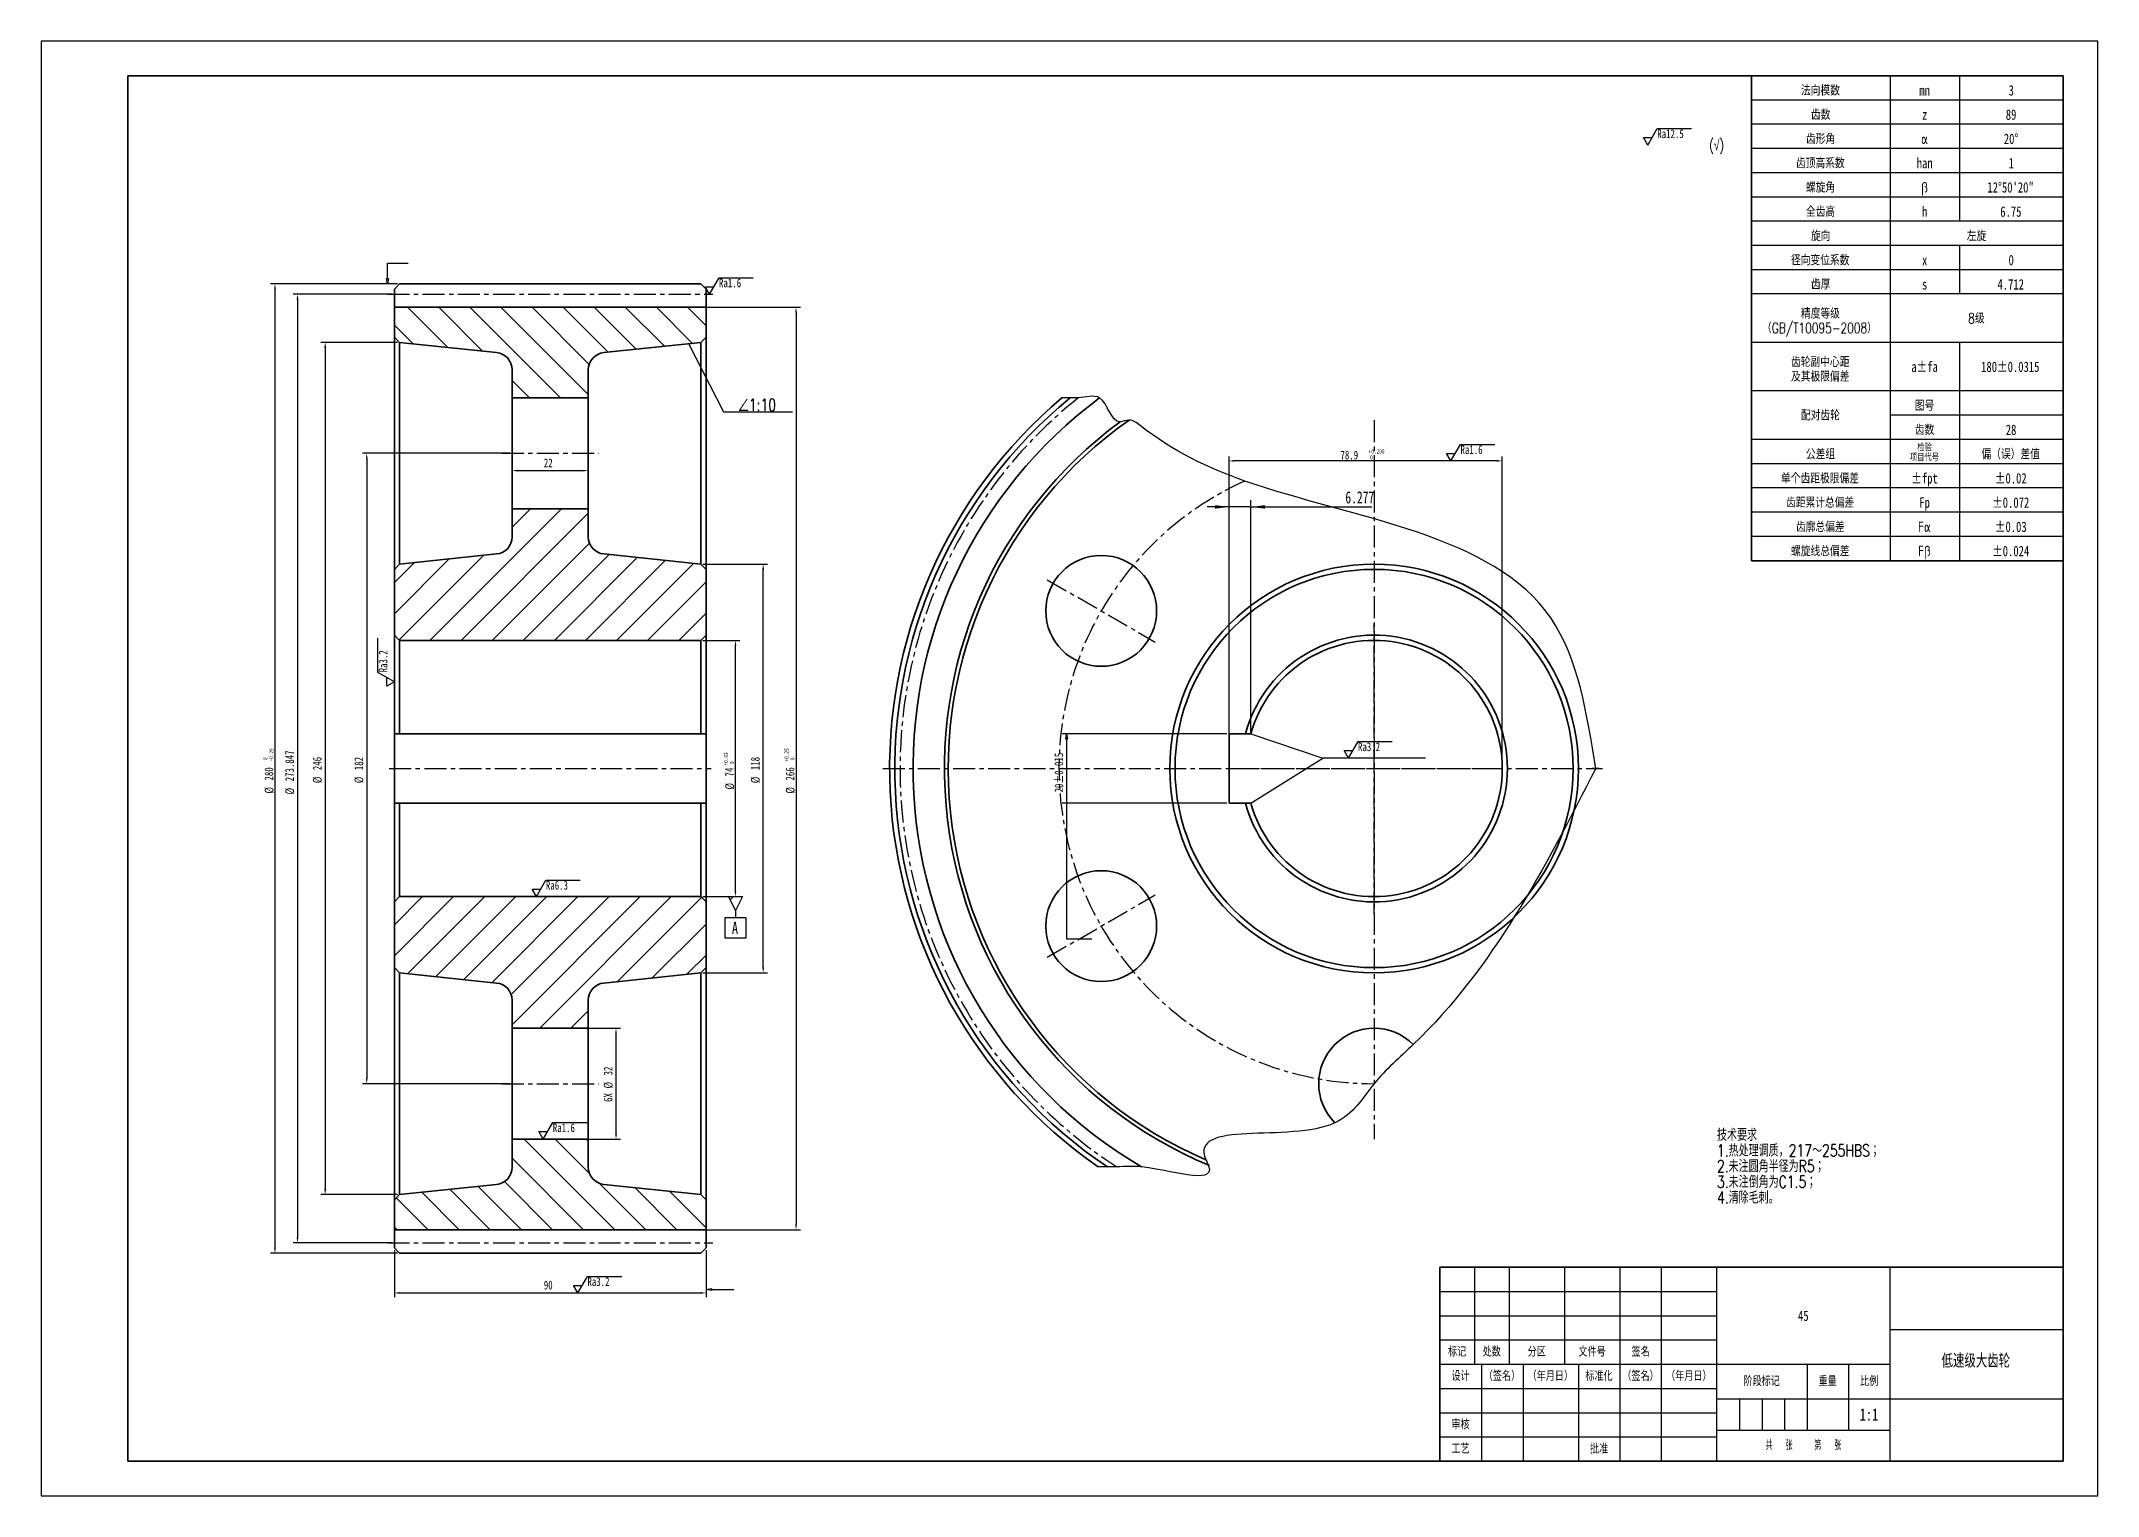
# Paper-space layout 'SW_Model_1' of a CAD drawing. Header units: millimetres. Extents: x 0 to 594, y 0 to 420.
import ezdxf

# ---------------------------------------------------------------- set-up
doc = ezdxf.new("R2010")
doc.units = ezdxf.units.MM
doc.linetypes.add('CENTER', pattern=[10.16, 6.35, -1.27, 1.27, -1.27])
for name, color, linetype in [('中心线', 1, 'CENTER'), ('剖面线', 5, 'Continuous'), ('尺寸', 179, 'Continuous'), ('文字', 179, 'Continuous'), ('标注', 179, 'Continuous'), ('细实线', 179, 'Continuous')]:
    doc.layers.add(name, color=color, linetype=linetype)
doc.layers.add('粗实线', color=179, linetype='Continuous', lineweight=35)
doc.styles.add('SLDTEXTSTYLE3', font='TXT', dxfattribs={"width": 0.7})
doc.styles.add('SLDTEXTSTYLE4', font='TXT', dxfattribs={"width": 0.75})
doc.styles.add('SLDTEXTSTYLE5', font='TXT', dxfattribs={"width": 0.75, "bigfont": 'bigfont'})
doc.styles.add('SLDTEXTSTYLE6', font='TXT', dxfattribs={"width": 0.566667, "bigfont": 'bigfont'})
doc.dimstyles.new('SLDDIMSTYLE0', dxfattribs={"dimtxt": 3.5, "dimasz": 4.08, "dimexe": 0, "dimexo": 0.0625, "dimgap": 0.875, "dimtad": 2, "dimdec": 0, "dimrnd": 1e-09, "dimzin": 12, "dimdsep": 46, "dimtxsty": 'SLDTEXTSTYLE3', "dimsah": 1, "dimcen": 0.09, "dimadec": 0, "dimazin": 3, "dimtfac": 1, "dimtdec": 3, "dimtmove": 0, "dimatfit": 0, "dimfxl": 0, "dimfrac": 2, "dimtolj": 1, "dimtzin": 12, "dimarcsym": 0})
doc.dimstyles.new('SLDDIMSTYLE1', dxfattribs={"dimtxt": 2.5, "dimasz": 4.08, "dimexe": 0, "dimexo": 0.0625, "dimtad": 2, "dimdec": 1, "dimrnd": 1e-09, "dimzin": 12, "dimdsep": 46, "dimtxsty": 'SLDTEXTSTYLE4', "dimblk1": 'NONE', "dimblk2": 'NONE', "dimsah": 1, "dimcen": 0.09, "dimadec": 0, "dimazin": 3, "dimtol": 1, "dimtp": 0.2, "dimtfac": 1, "dimtdec": 3, "dimtofl": 0, "dimtmove": 0, "dimatfit": 3, "dimldrblk": 'NONE', "dimfxl": 0, "dimfrac": 2, "dimtolj": 1, "dimtzin": 0, "dimarcsym": 0})
doc.dimstyles.new('SLDDIMSTYLE2', dxfattribs={"dimtxt": 2.5, "dimasz": 4.08, "dimexe": 0, "dimexo": 0.0625, "dimtad": 2, "dimdec": 0, "dimrnd": 1e-09, "dimzin": 12, "dimdsep": 46, "dimtxsty": 'SLDTEXTSTYLE4', "dimblk1": 'NONE', "dimblk2": 'NONE', "dimsah": 1, "dimcen": 0.09, "dimadec": 0, "dimazin": 3, "dimtfac": 1, "dimtdec": 3, "dimtofl": 0, "dimtmove": 0, "dimatfit": 3, "dimldrblk": 'NONE', "dimfxl": 0, "dimfrac": 2, "dimtolj": 1, "dimtzin": 12, "dimarcsym": 0})
doc.dimstyles.new('SLDDIMSTYLE3', dxfattribs={"dimtxt": 2.5, "dimasz": 4.08, "dimexe": 0, "dimexo": 0.0625, "dimtad": 2, "dimdec": 0, "dimrnd": 1e-09, "dimzin": 12, "dimdsep": 46, "dimtxsty": 'SLDTEXTSTYLE4', "dimblk1": 'NONE', "dimblk2": 'NONE', "dimsah": 1, "dimcen": 0.09, "dimadec": 0, "dimazin": 3, "dimtol": 1, "dimtp": 0.03, "dimtfac": 1, "dimtdec": 3, "dimtofl": 0, "dimtmove": 0, "dimatfit": 3, "dimldrblk": 'NONE', "dimfxl": 0, "dimfrac": 2, "dimtolj": 1, "dimtzin": 0, "dimarcsym": 0})
doc.dimstyles.new('SLDDIMSTYLE4', dxfattribs={"dimtxt": 2.5, "dimasz": 4.08, "dimexe": 0, "dimexo": 0.0625, "dimtad": 2, "dimdec": 0, "dimrnd": 1e-09, "dimzin": 12, "dimdsep": 46, "dimtxsty": 'SLDTEXTSTYLE4', "dimblk1": 'NONE', "dimblk2": 'NONE', "dimsah": 1, "dimcen": 0.09, "dimadec": 0, "dimazin": 3, "dimtol": 1, "dimtm": 0.25, "dimtfac": 1, "dimtdec": 3, "dimtofl": 0, "dimtmove": 0, "dimatfit": 3, "dimldrblk": 'NONE', "dimfxl": 0, "dimfrac": 2, "dimtolj": 1, "dimtzin": 0, "dimarcsym": 0})
doc.dimstyles.new('SLDDIMSTYLE5', dxfattribs={"dimtxt": 2.5, "dimasz": 4.08, "dimexe": 0, "dimexo": 0.0625, "dimtad": 2, "dimdec": 3, "dimrnd": 1e-09, "dimzin": 12, "dimdsep": 46, "dimtxsty": 'SLDTEXTSTYLE4', "dimblk1": 'NONE', "dimblk2": 'NONE', "dimsah": 1, "dimcen": 0.09, "dimadec": 0, "dimazin": 3, "dimtfac": 1, "dimtdec": 3, "dimtofl": 0, "dimtmove": 0, "dimatfit": 3, "dimldrblk": 'NONE', "dimfxl": 0, "dimfrac": 2, "dimtolj": 1, "dimtzin": 12, "dimarcsym": 0})
doc.dimstyles.new('SLDDIMSTYLE6', dxfattribs={"dimtxt": 2.5, "dimasz": 4.08, "dimexe": 0, "dimexo": 0.0625, "dimtad": 2, "dimdec": 0, "dimrnd": 1e-09, "dimzin": 12, "dimdsep": 46, "dimtxsty": 'SLDTEXTSTYLE4', "dimblk1": 'NONE', "dimblk2": 'NONE', "dimsah": 1, "dimcen": 0.09, "dimadec": 0, "dimazin": 3, "dimtol": 1, "dimtp": 0.25, "dimtfac": 1, "dimtdec": 3, "dimtofl": 0, "dimtmove": 0, "dimatfit": 3, "dimldrblk": 'NONE', "dimfxl": 0, "dimfrac": 2, "dimtolj": 1, "dimtzin": 0, "dimarcsym": 0})

# ---------------------------------------------------------------- blocks, each defined once
blk = doc.blocks.new('_D')
at = {"layer": '尺寸'}
for p, q in [((343.07, 285.52), (336.72, 285.52)), ((343.07, 220), (343.07, 287.52)), ((349.35, 285.52), (343.07, 285.52)), ((349.35, 220), (349.35, 287.52)), ((349.35, 285.52), (384.34, 285.52))]:
    blk.add_line(p, q, dxfattribs=at)
for points in [[(343.07, 285.52), (338.99, 286.03), (338.99, 285.02)], [(349.35, 285.52), (353.43, 285.02), (353.43, 286.03)]]:
    blk.add_solid(points, dxfattribs=at)
at = {"layer": '尺寸', "insert": (376.68, 290.04), "char_height": 3.5, "attachment_point": 1, "style": 'SLDTEXTSTYLE3'}
blk.add_mtext('6.277', dxfattribs=at)
blk = doc.blocks.new('_D_1')
at = {"layer": '尺寸'}
for p, q in [((343.07, 210.62), (343.07, 300.05)), ((420.41, 298.8), (344.64, 298.8)), ((421.97, 210.62), (421.97, 300.05))]:
    blk.add_line(p, q, dxfattribs=at)
for points in [[(344.64, 299.06), (344.64, 298.54), (343.07, 298.8)], [(420.41, 299.06), (420.41, 298.54), (421.97, 298.8)]]:
    blk.add_solid(points, dxfattribs=at)
at = {"layer": '尺寸', "attachment_point": 1, "style": 'SLDTEXTSTYLE4'}
for s, insert, char_height in [('78.9', (375.26, 301.75), 2.5), ('+0.200', (383.39, 302.18), 1.25), ('0', (383.82, 300.48), 1.25)]:
    blk.add_mtext(s, dxfattribs=dict(at, insert=insert, char_height=char_height))
blk = doc.blocks.new('_None')
blk = doc.blocks.new('_D_2')
at = {"layer": '尺寸'}
for p, q in [((342.45, 220), (294.92, 220)), ((296.17, 218.44), (296.17, 201.56)), ((342.45, 200), (294.92, 200))]:
    blk.add_line(p, q, dxfattribs=at)
for points in [[(295.91, 218.44), (296.43, 218.44), (296.17, 220)], [(295.91, 201.56), (296.43, 201.56), (296.17, 200)]]:
    blk.add_solid(points, dxfattribs=at)
at = {"layer": '尺寸', "insert": (292.67, 203.08), "char_height": 2.5, "attachment_point": 1, "rotation": 90, "style": 'SLDTEXTSTYLE4'}
blk.add_mtext('20±0.015', dxfattribs=at)
blk = doc.blocks.new('_D_3')
at = {"layer": '尺寸'}
for p, q in [((191.15, 247), (201.78, 247)), ((200.53, 174.56), (200.53, 245.44)), ((191.15, 173), (201.78, 173))]:
    blk.add_line(p, q, dxfattribs=at)
for points in [[(200.27, 245.44), (200.79, 245.44), (200.53, 247)], [(200.27, 174.56), (200.79, 174.56), (200.53, 173)]]:
    blk.add_solid(points, dxfattribs=at)
at = {"layer": '尺寸', "attachment_point": 1, "rotation": 90, "style": 'SLDTEXTSTYLE4'}
for s, insert, char_height in [('+0.03', (197.14, 210.84), 1.25), ('74', (197.54, 207.69), 2.5), ('0', (198.84, 211.28), 1.25), ('%%c', (197.58, 203.92), 2.5)]:
    blk.add_mtext(s, dxfattribs=dict(at, insert=insert, char_height=char_height))
blk = doc.blocks.new('_D_4')
at = {"layer": '尺寸'}
for p, q in [((191.15, 269), (209.78, 269)), ((208.53, 152.56), (208.53, 267.44)), ((191.15, 151), (209.78, 151))]:
    blk.add_line(p, q, dxfattribs=at)
for points in [[(208.27, 267.44), (208.79, 267.44), (208.53, 269)], [(208.27, 152.56), (208.79, 152.56), (208.53, 151)]]:
    blk.add_solid(points, dxfattribs=at)
at = {"layer": '尺寸', "char_height": 2.5, "attachment_point": 1, "rotation": 90, "style": 'SLDTEXTSTYLE4'}
for s, insert in [('118', (204.99, 209.52)), ('%%c', (205.02, 205.75))]:
    blk.add_mtext(s, dxfattribs=dict(at, insert=insert))
blk = doc.blocks.new('_D_5')
at = {"layer": '尺寸'}
for p, q in [((135.4, 301), (92.78, 301)), ((94.03, 299.44), (94.03, 120.56)), ((135.4, 119), (92.78, 119))]:
    blk.add_line(p, q, dxfattribs=at)
for points in [[(93.77, 299.44), (94.29, 299.44), (94.03, 301)], [(93.77, 120.56), (94.29, 120.56), (94.03, 119)]]:
    blk.add_solid(points, dxfattribs=at)
at = {"layer": '尺寸', "char_height": 2.5, "attachment_point": 1, "rotation": 90, "style": 'SLDTEXTSTYLE4'}
for s, insert in [('182', (90.49, 209.52)), ('%%c', (90.52, 205.75))]:
    blk.add_mtext(s, dxfattribs=dict(at, insert=insert))
blk = doc.blocks.new('_D_6')
at = {"layer": '尺寸'}
for p, q in [((102.9, 333), (80.78, 333)), ((82.03, 331.44), (82.03, 88.56)), ((102.9, 87), (80.78, 87))]:
    blk.add_line(p, q, dxfattribs=at)
for points in [[(81.77, 331.44), (82.29, 331.44), (82.03, 333)], [(81.77, 88.56), (82.29, 88.56), (82.03, 87)]]:
    blk.add_solid(points, dxfattribs=at)
at = {"layer": '尺寸', "char_height": 2.5, "attachment_point": 1, "rotation": 90, "style": 'SLDTEXTSTYLE4'}
for s, insert in [('246', (78.49, 209.52)), ('%%c', (78.52, 205.75))]:
    blk.add_mtext(s, dxfattribs=dict(at, insert=insert))
blk = doc.blocks.new('_D_7')
at = {"layer": '尺寸'}
for p, q in [((102.9, 349.92), (66.28, 349.92)), ((67.53, 348.36), (67.53, 71.64)), ((102.9, 70.08), (66.28, 70.08))]:
    blk.add_line(p, q, dxfattribs=at)
for points in [[(67.27, 348.36), (67.79, 348.36), (67.53, 349.92)], [(67.27, 71.64), (67.79, 71.64), (67.53, 70.08)]]:
    blk.add_solid(points, dxfattribs=at)
at = {"layer": '尺寸', "attachment_point": 1, "rotation": 90, "style": 'SLDTEXTSTYLE4'}
for s, insert, char_height in [('-0.25', (65.84, 212), 1.25), ('0', (64.14, 212.43), 1.25), ('280', (64.54, 206.53), 2.5), ('%%c', (64.58, 202.76), 2.5)]:
    blk.add_mtext(s, dxfattribs=dict(at, insert=insert, char_height=char_height))
blk = doc.blocks.new('_D_8')
at = {"layer": '尺寸'}
for p, q in [((101.4, 346.92), (72.78, 346.92)), ((74.03, 345.36), (74.03, 74.64)), ((101.4, 73.08), (72.78, 73.08))]:
    blk.add_line(p, q, dxfattribs=at)
for points in [[(73.77, 345.36), (74.29, 345.36), (74.03, 346.92)], [(73.77, 74.64), (74.29, 74.64), (74.03, 73.08)]]:
    blk.add_solid(points, dxfattribs=at)
at = {"layer": '尺寸', "char_height": 2.5, "attachment_point": 1, "rotation": 90, "style": 'SLDTEXTSTYLE4'}
for s, insert in [('273.847', (70.49, 206.29)), ('%%c', (70.52, 202.52))]:
    blk.add_mtext(s, dxfattribs=dict(at, insert=insert))
blk = doc.blocks.new('_D_9')
at = {"layer": '尺寸'}
for p, q in [((102.65, 343.17), (219.28, 343.17)), ((218.03, 341.61), (218.03, 78.39)), ((102.65, 76.83), (219.28, 76.83))]:
    blk.add_line(p, q, dxfattribs=at)
for points in [[(217.77, 341.61), (218.29, 341.61), (218.03, 343.17)], [(217.77, 78.39), (218.29, 78.39), (218.03, 76.83)]]:
    blk.add_solid(points, dxfattribs=at)
at = {"layer": '尺寸', "attachment_point": 1, "rotation": 90, "style": 'SLDTEXTSTYLE4'}
for s, insert, char_height in [('+0.25', (214.64, 212), 1.25), ('266', (215.04, 206.53), 2.5), ('0', (216.34, 212.43), 1.25), ('%%c', (215.08, 202.76), 2.5)]:
    blk.add_mtext(s, dxfattribs=dict(at, insert=insert, char_height=char_height))
blk = doc.blocks.new('_D_10')
at = {"layer": '尺寸'}
for p, q in [((102.03, 70.95), (102.03, 57.33)), ((192.03, 70.95), (192.03, 57.33)), ((103.59, 58.58), (190.46, 58.58))]:
    blk.add_line(p, q, dxfattribs=at)
for points in [[(103.59, 58.84), (103.59, 58.32), (102.03, 58.58)], [(190.46, 58.84), (190.46, 58.32), (192.03, 58.58)]]:
    blk.add_solid(points, dxfattribs=at)
at = {"layer": '尺寸', "insert": (145.18, 62.08), "char_height": 2.5, "attachment_point": 1, "style": 'SLDTEXTSTYLE4'}
blk.add_mtext('90', dxfattribs=at)
blk = doc.blocks.new('_D_11')
at = {"layer": '尺寸'}
for p, q in [((136.03, 296.62), (136.03, 297.25)), ((158.03, 296.62), (158.03, 297.25)), ((137.59, 296), (156.46, 296))]:
    blk.add_line(p, q, dxfattribs=at)
for points in [[(137.59, 296.26), (137.59, 295.74), (136.03, 296)], [(156.46, 296.26), (156.46, 295.74), (158.03, 296)]]:
    blk.add_solid(points, dxfattribs=at)
at = {"layer": '尺寸', "insert": (145.18, 299.5), "char_height": 2.5, "attachment_point": 1, "style": 'SLDTEXTSTYLE4'}
blk.add_mtext('22', dxfattribs=at)
blk = doc.blocks.new('_D_12')
at = {"layer": '尺寸'}
for p, q in [((147.65, 135), (167.28, 135)), ((166.03, 104.56), (166.03, 133.44)), ((147.65, 103), (167.28, 103))]:
    blk.add_line(p, q, dxfattribs=at)
for points in [[(165.77, 133.44), (166.29, 133.44), (166.03, 135)], [(165.77, 104.56), (166.29, 104.56), (166.03, 103)]]:
    blk.add_solid(points, dxfattribs=at)
at = {"layer": '尺寸', "char_height": 2.5, "attachment_point": 1, "rotation": 90, "style": 'SLDTEXTSTYLE4'}
for s, insert in [('%%c', (162.52, 117.62)), ('32', (162.49, 121.39)), ('6X', (162.49, 113.74))]:
    blk.add_mtext(s, dxfattribs=dict(at, insert=insert))

psp = doc.layouts.new('SW_Model_1')

# ---------------------------------------------------------------- hatches: boundary and pattern name
at = {"layer": '剖面线'}
h = psp.add_hatch(dxfattribs=at)
h.set_pattern_fill('ANSI31', color=256, scale=2, angle=90, style=0)
edge = h.paths.add_edge_path(flags=0)
edge.add_line((102.0255, 343.1735), (102.0255, 334.5))
edge.add_line((102.0255, 334.5), (103.5255, 333))
edge.add_line((103.5255, 333), (131.5457, 330.0687))
edge.add_arc((131.0255, 325.0958), 5, 0, 84.0277045, ccw=False)
edge.add_line((136.0255, 325.0958), (136.0255, 317))
edge.add_line((136.0255, 317), (158.0255, 317))
edge.add_line((158.0255, 317), (158.0255, 325.0958))
edge.add_arc((163.0255, 325.0958), 5, 95.9722955, 180, ccw=False)
edge.add_line((162.5053, 330.0687), (190.5255, 333))
edge.add_line((190.5255, 333), (192.0255, 334.5))
edge.add_line((192.0255, 334.5), (192.0255, 343.1735))
edge.add_line((192.0255, 343.1735), (102.0255, 343.1735))
h = psp.add_hatch(dxfattribs=at)
h.set_pattern_fill('ANSI31', color=256, scale=2, angle=180, style=0)
edge = h.paths.add_edge_path(flags=0)
edge.add_line((190.5255, 247), (103.5255, 247))
edge.add_line((103.5255, 247), (102.0255, 248.5))
edge.add_line((102.0255, 248.5), (102.0255, 267.5))
edge.add_line((102.0255, 267.5), (103.5255, 269))
edge.add_line((103.5255, 269), (131.5457, 271.9313))
edge.add_arc((131.0255, 276.9042), 5, 275.9722955, 360)
edge.add_line((136.0255, 276.9042), (136.0255, 285))
edge.add_line((136.0255, 285), (158.0255, 285))
edge.add_line((158.0255, 285), (158.0255, 276.9042))
edge.add_arc((163.0255, 276.9042), 5, 180, 264.0277045)
edge.add_line((162.5053, 271.9313), (190.5255, 269))
edge.add_line((190.5255, 269), (192.0255, 267.5))
edge.add_line((192.0255, 267.5), (192.0255, 248.5))
edge.add_line((192.0255, 248.5), (190.5255, 247))
h = psp.add_hatch(dxfattribs=at)
h.set_pattern_fill('ANSI31', color=256, scale=2, angle=180, style=0)
edge = h.paths.add_edge_path(flags=0)
edge.add_line((190.5255, 173), (103.5255, 173))
edge.add_line((103.5255, 173), (102.0255, 171.5))
edge.add_line((102.0255, 171.5), (102.0255, 152.5))
edge.add_line((102.0255, 152.5), (103.5255, 151))
edge.add_line((103.5255, 151), (131.5457, 148.0687))
edge.add_arc((131.0255, 143.0958), 5, 0, 84.0277045, ccw=False)
edge.add_line((136.0255, 143.0958), (136.0255, 135))
edge.add_line((136.0255, 135), (158.0255, 135))
edge.add_line((158.0255, 135), (158.0255, 143.0958))
edge.add_arc((163.0255, 143.0958), 5, 95.9722955, 180, ccw=False)
edge.add_line((162.5053, 148.0687), (190.5255, 151))
edge.add_line((190.5255, 151), (192.0255, 152.5))
edge.add_line((192.0255, 152.5), (192.0255, 171.5))
edge.add_line((192.0255, 171.5), (190.5255, 173))
h = psp.add_hatch(dxfattribs=at)
h.set_pattern_fill('ANSI31', color=256, scale=2, angle=90, style=0)
edge = h.paths.add_edge_path(flags=0)
edge.add_line((102.0255, 76.8265), (102.0255, 85.5))
edge.add_line((102.0255, 85.5), (103.5255, 87))
edge.add_line((103.5255, 87), (131.5457, 89.9313))
edge.add_arc((131.0255, 94.9042), 5, 275.9722955, 360)
edge.add_line((136.0255, 94.9042), (136.0255, 103))
edge.add_line((136.0255, 103), (158.0255, 103))
edge.add_line((158.0255, 103), (158.0255, 94.9042))
edge.add_arc((163.0255, 94.9042), 5, 180, 264.0277045)
edge.add_line((162.5053, 89.9313), (190.5255, 87))
edge.add_line((190.5255, 87), (192.0255, 85.5))
edge.add_line((192.0255, 85.5), (192.0255, 76.8265))
edge.add_line((192.0255, 76.8265), (102.0255, 76.8265))
at = {"layer": '尺寸'}
h = psp.add_hatch(dxfattribs=at)
h.set_pattern_fill('ANSI31', color=256, style=0)
h.paths.add_polyline_path([(99.7651, 351.486), (100.2859, 351.486), (100.0255, 349.9235)], flags=0)
h = psp.add_hatch(dxfattribs=at)
h.set_pattern_fill('ANSI31', color=256, style=0)
h.paths.add_polyline_path([(296.4349, 218.4375), (295.9141, 218.4375), (296.1745, 220)], flags=0)
h = psp.add_hatch(dxfattribs=at)
h.set_pattern_fill('ANSI31', color=256, style=0)
h.paths.add_polyline_path([(193.588, 59.8369), (193.588, 59.3161), (192.0255, 59.5765)], flags=0)
at = {"layer": '标注'}
h = psp.add_hatch(dxfattribs=at)
h.set_pattern_fill('ANSI31', color=256, style=0)
h.paths.add_polyline_path([(200.5255, 169), (198.5255, 173), (202.5255, 173)], flags=0)

# ---------------------------------------------------------------- linework, layer by layer
at = {"layer": '中心线'}
for p, q in [((100.0255, 346.9235), (194.0255, 346.9235)), ((384.9745, 310.6), (384.9745, 103)), ((133.0255, 301), (161.0255, 301)), ((290.5777, 264.5), (321.7546, 246.5)), ((384.9745, 168), (384.9745, 252)), ((100.5255, 210), (193.5255, 210)), ((243.051, 210), (450.9745, 210)), ((342.9745, 210), (421.9745, 210)), ((290.5777, 155.5), (321.7546, 173.5)), ((133.0255, 119), (161.0255, 119)), ((100.0255, 73.0765), (194.0255, 73.0765))]:
    psp.add_line(p, q, dxfattribs=at)
for radius, start, end in [(136.9235, 128.6057131, 237.1279827), (91, 114.2045008, 270)]:
    psp.add_arc((384.9745, 210), radius, start, end, dxfattribs=at)
at = {"layer": '剖面线'}
for p, q in [((192.0255, 343.1735), (102.0255, 343.1735)), ((102.0255, 343.1735), (102.0255, 334.5)), ((192.0255, 334.5), (192.0255, 343.1735)), ((102.0255, 334.5), (103.5255, 333)), ((103.5255, 333), (131.5457, 330.0687)), ((162.5053, 330.0687), (190.5255, 333)), ((190.5255, 333), (192.0255, 334.5)), ((136.0255, 325.0958), (136.0255, 317)), ((158.0255, 317), (158.0255, 325.0958)), ((136.0255, 317), (158.0255, 317)), ((136.0255, 276.9042), (136.0255, 285)), ((136.0255, 285), (158.0255, 285)), ((158.0255, 285), (158.0255, 276.9042)), ((102.0255, 267.5), (103.5255, 269)), ((102.0255, 248.5), (102.0255, 267.5)), ((103.5255, 269), (131.5457, 271.9313)), ((162.5053, 271.9313), (190.5255, 269)), ((190.5255, 269), (192.0255, 267.5)), ((192.0255, 267.5), (192.0255, 248.5)), ((103.5255, 247), (102.0255, 248.5)), ((190.5255, 247), (103.5255, 247)), ((192.0255, 248.5), (190.5255, 247)), ((103.5255, 173), (102.0255, 171.5)), ((190.5255, 173), (103.5255, 173)), ((192.0255, 171.5), (190.5255, 173)), ((102.0255, 171.5), (102.0255, 152.5)), ((192.0255, 152.5), (192.0255, 171.5)), ((102.0255, 152.5), (103.5255, 151)), ((103.5255, 151), (131.5457, 148.0687)), ((162.5053, 148.0687), (190.5255, 151)), ((190.5255, 151), (192.0255, 152.5)), ((136.0255, 143.0958), (136.0255, 135)), ((158.0255, 135), (158.0255, 143.0958)), ((136.0255, 135), (158.0255, 135)), ((136.0255, 94.9042), (136.0255, 103)), ((136.0255, 103), (158.0255, 103)), ((158.0255, 103), (158.0255, 94.9042)), ((103.5255, 87), (131.5457, 89.9313)), ((162.5053, 89.9313), (190.5255, 87)), ((102.0255, 85.5), (103.5255, 87)), ((102.0255, 76.8265), (102.0255, 85.5)), ((190.5255, 87), (192.0255, 85.5)), ((192.0255, 85.5), (192.0255, 76.8265)), ((192.0255, 76.8265), (102.0255, 76.8265))]:
    psp.add_line(p, q, dxfattribs=at)
for centre, start, end in [((131.0255, 325.0958), 0, 84.0277045), ((163.0255, 325.0958), 95.9722955, 180), ((131.0255, 276.9042), 275.9722955, 0), ((163.0255, 276.9042), 180, 264.0277045), ((131.0255, 143.0958), 0, 84.0277045), ((163.0255, 143.0958), 95.9722955, 180), ((131.0255, 94.9042), 275.9722955, 0), ((163.0255, 94.9042), 180, 264.0277045)]:
    psp.add_arc(centre, 5, start, end, dxfattribs=at)
at = {"layer": '尺寸'}
for p, q in [((100.0255, 349.9235), (99.7651, 351.486)), ((99.7651, 351.486), (100.2859, 351.486)), ((100.0255, 351.486), (100.0255, 355.9235)), ((100.0255, 355.9235), (106.0255, 355.9235)), ((100.2859, 351.486), (100.0255, 349.9235)), ((187.0255, 332.5), (197.0255, 313)), ((197.0255, 313), (217.0255, 313)), ((295.9141, 218.4375), (296.1745, 220)), ((296.1745, 220), (296.4349, 218.4375)), ((296.4349, 218.4375), (295.9141, 218.4375)), ((296.1745, 218.4375), (296.1745, 160.8)), ((296.1745, 160.8), (303.4387, 160.8)), ((192.0255, 59.5765), (193.588, 59.8369)), ((193.588, 59.3161), (192.0255, 59.5765)), ((193.588, 59.8369), (193.588, 59.3161)), ((193.588, 59.5765), (196.0255, 59.5765)), ((196.0255, 59.5765), (200.0255, 59.5765))]:
    psp.add_line(p, q, dxfattribs=at)
at = {"layer": '文字'}
for p, q in [((594, 420), (0, 420)), ((0, 420), (0, 0)), ((594, 0), (594, 420)), ((464, 390), (462.75, 392.1651)), ((462.75, 392.1651), (465.25, 392.1651)), ((464, 390), (466.75, 394.7631)), ((466.75, 394.7631), (476.65, 394.7631)), ((0, 0), (594, 0))]:
    psp.add_line(p, q, dxfattribs=at)
at = {"layer": '标注'}
for p, q in [((193.0255, 346.9235), (195.7755, 351.6866)), ((195.7755, 351.6866), (205.6755, 351.6866)), ((193.0255, 346.9235), (191.7755, 349.0886)), ((191.7755, 349.0886), (194.2755, 349.0886)), ((407.1745, 298.8), (409.9245, 303.5631)), ((409.9245, 303.5631), (419.8245, 303.5631)), ((407.1745, 298.8), (405.9245, 300.9651)), ((405.9245, 300.9651), (408.4245, 300.9651)), ((97.2624, 237.75), (97.2624, 247.65)), ((102.0255, 235), (97.2624, 237.75)), ((99.8604, 233.75), (99.8604, 236.25)), ((102.0255, 235), (99.8604, 233.75)), ((349.3515, 220), (370.1745, 213)), ((377.5745, 213), (376.3245, 215.1651)), ((376.3245, 215.1651), (378.8245, 215.1651)), ((377.5745, 213), (380.3245, 217.7631)), ((380.3245, 217.7631), (390.2245, 217.7631)), ((349.3515, 200), (370.1745, 213)), ((399.7745, 213), (370.1745, 213)), ((143.0255, 173), (141.7755, 175.1651)), ((141.7755, 175.1651), (144.2755, 175.1651)), ((143.0255, 173), (145.7755, 177.7631)), ((145.7755, 177.7631), (155.6755, 177.7631)), ((198.5255, 173), (202.5255, 173)), ((200.5255, 169), (198.5255, 173)), ((198.5255, 173), (202.5255, 173)), ((198.5255, 173), (200.5255, 169)), ((202.5255, 173), (200.5255, 169)), ((202.5255, 173), (200.5255, 169)), ((197.5255, 167), (203.5255, 167)), ((197.5255, 161), (197.5255, 167)), ((200.5255, 169), (200.5255, 167)), ((203.5255, 167), (203.5255, 161)), ((203.5255, 161), (197.5255, 161)), ((145.0255, 103), (147.7755, 107.7631)), ((147.7755, 107.7631), (157.6755, 107.7631)), ((145.0255, 103), (143.7755, 105.1651)), ((143.7755, 105.1651), (146.2755, 105.1651)), ((155.0255, 58.5765), (153.7755, 60.7416)), ((153.7755, 60.7416), (156.2755, 60.7416)), ((155.0255, 58.5765), (157.7755, 63.3396)), ((157.7755, 63.3396), (167.6755, 63.3396))]:
    psp.add_line(p, q, dxfattribs=at)
at = {"layer": '粗实线'}
for p, q in [((584, 410), (25, 410)), ((25, 410), (25, 10)), ((584, 410), (494, 410)), ((494, 410), (494, 270)), ((584, 10), (584, 410)), ((584, 410), (584, 270)), ((102.0255, 348.4235), (103.5255, 349.9235)), ((102.0255, 343.1735), (102.0255, 348.4235)), ((103.5255, 349.9235), (190.5255, 349.9235)), ((190.5255, 349.9235), (192.0255, 348.4235)), ((192.0255, 348.4235), (192.0255, 343.1735)), ((192.0255, 343.1735), (102.0255, 343.1735)), ((102.0255, 343.1735), (102.0255, 334.5)), ((192.0255, 334.5), (192.0255, 343.1735)), ((102.0255, 334.5), (103.5255, 333)), ((102.0255, 334.5), (102.0255, 267.5)), ((131.5457, 330.0687), (103.5255, 333)), ((103.5255, 333), (103.5255, 269)), ((162.5053, 330.0687), (190.5255, 333)), ((190.5255, 333), (192.0255, 334.5)), ((190.5255, 333), (190.5255, 269)), ((192.0255, 334.5), (192.0255, 267.5)), ((136.0255, 325.0958), (136.0255, 317)), ((158.0255, 325.0958), (158.0255, 317)), ((136.0255, 317), (158.0255, 317)), ((136.0255, 285), (136.0255, 317)), ((158.0255, 285), (158.0255, 317)), ((136.0255, 276.9042), (136.0255, 285)), ((136.0255, 285), (158.0255, 285)), ((158.0255, 276.9042), (158.0255, 285)), ((102.0255, 267.5), (103.5255, 269)), ((102.0255, 248.5), (102.0255, 267.5)), ((131.5457, 271.9313), (103.5255, 269)), ((162.5053, 271.9313), (190.5255, 269)), ((190.5255, 269), (192.0255, 267.5)), ((192.0255, 267.5), (192.0255, 248.5)), ((584, 270), (494, 270)), ((103.5255, 247), (102.0255, 248.5)), ((102.0255, 248.5), (102.0255, 171.5)), ((190.5255, 247), (103.5255, 247)), ((103.5255, 247), (103.5255, 220)), ((192.0255, 248.5), (190.5255, 247)), ((190.5255, 247), (190.5255, 220)), ((192.0255, 248.5), (192.0255, 171.5)), ((102.0255, 220), (192.0255, 220)), ((349.3515, 220), (343.0745, 220)), ((343.0745, 220), (343.0745, 200)), ((102.0255, 200), (192.0255, 200)), ((103.5255, 173), (103.5255, 200)), ((190.5255, 173), (190.5255, 200)), ((349.3515, 200), (343.0745, 200)), ((103.5255, 173), (102.0255, 171.5)), ((190.5255, 173), (103.5255, 173)), ((192.0255, 171.5), (190.5255, 173)), ((102.0255, 171.5), (102.0255, 152.5)), ((192.0255, 152.5), (192.0255, 171.5)), ((102.0255, 152.5), (103.5255, 151)), ((102.0255, 85.5), (102.0255, 152.5)), ((131.5457, 148.0687), (103.5255, 151)), ((103.5255, 87), (103.5255, 151)), ((162.5053, 148.0687), (190.5255, 151)), ((190.5255, 151), (192.0255, 152.5)), ((190.5255, 87), (190.5255, 151)), ((192.0255, 85.5), (192.0255, 152.5)), ((136.0255, 143.0958), (136.0255, 135)), ((158.0255, 143.0958), (158.0255, 135)), ((136.0255, 135), (158.0255, 135)), ((136.0255, 135), (136.0255, 103)), ((158.0255, 135), (158.0255, 103)), ((136.0255, 94.9042), (136.0255, 103)), ((136.0255, 103), (158.0255, 103)), ((158.0255, 94.9042), (158.0255, 103)), ((131.5457, 89.9313), (103.5255, 87)), ((162.5053, 89.9313), (190.5255, 87)), ((102.0255, 85.5), (103.5255, 87)), ((102.0255, 76.8265), (102.0255, 85.5)), ((190.5255, 87), (192.0255, 85.5)), ((192.0255, 85.5), (192.0255, 76.8265)), ((192.0255, 76.8265), (102.0255, 76.8265)), ((102.0255, 76.8265), (102.0255, 71.5765)), ((102.0255, 71.5765), (103.5255, 70.0765)), ((190.5255, 70.0765), (192.0255, 71.5765)), ((192.0255, 71.5765), (192.0255, 76.8265)), ((103.5255, 70.0765), (190.5255, 70.0765)), ((404, 66), (584, 66)), ((404, 10), (404, 66)), ((584, 66), (584, 10)), ((25, 10), (584, 10)), ((584, 10), (404, 10)), ((584, 10), (582, 10))]:
    psp.add_line(p, q, dxfattribs=at)
for centre, radius in [((306.1662, 255.5), 16), ((384.9745, 210), 59), ((384.9745, 210), 57.5), ((306.1662, 164.5), 16)]:
    psp.add_circle(centre, radius, dxfattribs=at)
for centre, radius, start, end in [((131.0255, 325.0958), 5, 0, 84.0277045), ((163.0255, 325.0958), 5, 95.9722955, 180), ((384.9745, 210), 139.9235, 130.1193725, 235.2731997), ((384.9745, 210), 138.4235, 129.376835, 236.1793366), ((384.9745, 210), 133.1735, 126.5379067, 239.7158586), ((384.9745, 210), 124.0963, 126.2318957, 247.4723546), ((384.9745, 210), 123, 125.1262515, 246.7366468), ((131.0255, 276.9042), 5, 275.9722955, 0), ((163.0255, 276.9042), 5, 180, 264.0277045), ((384.9745, 210), 38.5, 195.0546506, 164.9453494), ((384.9745, 210), 37, 195.6803501, 164.3196499), ((131.0255, 143.0958), 5, 0, 84.0277045), ((163.0255, 143.0958), 5, 95.9722955, 180), ((384.9745, 119), 16, 45, 225), ((131.0255, 94.9042), 5, 275.9722955, 0), ((163.0255, 94.9042), 5, 180, 264.0277045)]:
    psp.add_arc(centre, radius, start, end, dxfattribs=at)
at = {"layer": '细实线'}
for p, q in [((534, 410), (534, 270)), ((554, 410), (554, 368)), ((584, 403), (494, 403)), ((584, 396), (494, 396)), ((584, 389), (494, 389)), ((584, 382), (494, 382)), ((584, 375), (494, 375)), ((584, 368), (494, 368)), ((584, 361), (494, 361)), ((554, 361), (554, 347)), ((584, 354), (494, 354)), ((584, 347), (494, 347)), ((584, 333), (494, 333)), ((554, 333), (554, 270)), ((584, 319), (494, 319)), ((584, 312), (534, 312)), ((584, 305), (494, 305)), ((584, 298), (494, 298)), ((584, 291), (494, 291)), ((584, 284), (494, 284)), ((584, 277), (494, 277)), ((584, 270), (494, 270)), ((447.9745, 210), (449.9745, 210)), ((449.9745, 210), (447.9745, 210)), ((414, 66), (414, 38)), ((424, 66), (424, 38)), ((440, 66), (440, 38)), ((456, 10), (456, 66)), ((468, 10), (468, 66)), ((484, 10), (484, 66)), ((484, 10), (484, 66)), ((534, 10), (534, 66)), ((404, 59), (484, 59)), ((404, 52), (484, 52)), ((534, 48), (584, 48)), ((404, 45), (484, 45)), ((404, 38), (534, 38)), ((416, 38), (416, 10)), ((428, 38), (428, 10)), ((444, 38), (444, 10)), ((510, 38), (510, 19)), ((522, 38), (522, 19)), ((404, 31), (484, 31)), ((404, 24), (484, 24)), ((484, 28), (584, 28)), ((490.5, 28), (490.5, 19)), ((497, 28), (497, 19)), ((503.5, 28), (503.5, 19)), ((484, 19), (534, 19)), ((404, 17), (484, 17))]:
    psp.add_line(p, q, dxfattribs=at)
for points, knots in [([(448.9745, 210), (446.4525, 225.8747), (438.5007, 275.9285), (364.0796, 283.6467), (326.1647, 301.9571), (314.6377, 311.228), (309.1521, 308.4828), (307.5849, 319.2297), (300.7255, 316.8298), (297.1791, 317.0252), (295.5956, 317.0083), (294.8103, 317)], [0, 0, 0, 0, 45.07105501, 142.11104057, 176.30377352, 179.92086703, 182.54493114, 191.64802771, 197.79703473, 200.18095273, 202.52680307, 202.52680307, 202.52680307, 202.52680307]), ([(448.9745, 210), (434.1752, 181.1866), (416.8972, 147.5473), (384.2224, 119.6085), (372.7438, 98.722), (329.6824, 109.2609), (340.5865, 89.1136), (320.485, 95.929), (312.2074, 94.9525), (307.9397, 95.0069), (306.1494, 95.0023), (305.2651, 95)], [0, 0, 0, 0, 95.52879338, 111.52879338, 127.52879338, 166.29683083, 168.48197177, 187.94027297, 195.09958189, 197.82825631, 200.49177478, 200.49177478, 200.49177478, 200.49177478])]:
    psp.add_open_spline(points, degree=3, knots=knots, dxfattribs=at)
for points in [[(448.9745, 210), (448.4745, 210), (447.9745, 210)], [(447.9745, 210), (448.4745, 210), (448.9745, 210)]]:
    psp.add_open_spline(points, degree=2, dxfattribs=at)

# ---------------------------------------------------------------- texts
at = {"layer": '尺寸', "char_height": 3.5, "attachment_point": 1, "style": 'SLDTEXTSTYLE5'}
for s, insert in [('技术要求', (484, 105.986)), ('1.热处理调质，217～255HBS；', (484, 101.4603)), ('2.未注圆角半径为R5；', (484, 96.9347)), ('3.未注倒角为C1.5；', (484, 92.409)), ('4.清除毛刺。', (484, 87.8833))]:
    psp.add_mtext(s, dxfattribs=dict(at, insert=insert))
at = {"layer": '文字'}
for s, insert, char_height, attachment_point, style in [('法向模数', (513.875, 407.288), 3, 2, 'SLDTEXTSTYLE5'), ('mn', (543.9531, 407.288), 3, 2, 'SLDTEXTSTYLE4'), ('3', (568.9698, 407.288), 3, 2, 'SLDTEXTSTYLE4'), ('齿数', (513.9375, 400.288), 3, 2, 'SLDTEXTSTYLE5'), ('z', (543.9937, 400.288), 3, 2, 'SLDTEXTSTYLE4'), ('89', (568.9396, 400.288), 3, 2, 'SLDTEXTSTYLE4'), ('Ra12.5', (466.75, 394.515), 2.5, 1, 'SLDTEXTSTYLE4'), ('(√)', (483.9115, 391.488), 3, 2, 'SLDTEXTSTYLE5'), ('齿形角', (513.9062, 393.288), 3, 2, 'SLDTEXTSTYLE5'), ('α', (543.9927, 393.288), 3, 2, 'SLDTEXTSTYLE5'), ('20°', (568.9365, 393.288), 3, 2, 'SLDTEXTSTYLE4'), ('齿顶高系数', (513.8437, 386.288), 3, 2, 'SLDTEXTSTYLE5'), ('han', (543.9927, 386.288), 3, 2, 'SLDTEXTSTYLE4'), ('1', (568.9698, 386.288), 3, 2, 'SLDTEXTSTYLE4'), ('螺旋角', (513.9062, 379.288), 3, 2, 'SLDTEXTSTYLE5'), ('β', (543.9802, 379.288), 3, 2, 'SLDTEXTSTYLE5'), ('12°50\'20"', (568.7854, 379.288), 3, 2, 'SLDTEXTSTYLE4'), ('全齿高', (513.9062, 372.288), 3, 2, 'SLDTEXTSTYLE5'), ('h', (544, 372.288), 3, 2, 'SLDTEXTSTYLE4'), ('6.75', (568.8708, 372.288), 3, 2, 'SLDTEXTSTYLE4'), ('旋向', (513.9375, 365.288), 3, 2, 'SLDTEXTSTYLE5'), ('左旋', (558.9375, 365.288), 3, 2, 'SLDTEXTSTYLE5'), ('径向变位系数', (513.8125, 358.288), 3, 2, 'SLDTEXTSTYLE5'), ('x', (543.9771, 358.288), 3, 2, 'SLDTEXTSTYLE4'), ('0', (568.9698, 358.288), 3, 2, 'SLDTEXTSTYLE4'), ('齿厚', (513.9375, 351.288), 3, 2, 'SLDTEXTSTYLE5'), ('s', (543.9729, 351.288), 3, 2, 'SLDTEXTSTYLE4'), ('4.712', (568.8406, 351.288), 3, 2, 'SLDTEXTSTYLE4'), ('（GB/T10095-2008）', (513.5854, 338.688), 3, 2, 'SLDTEXTSTYLE5'), ('精度等级', (513.875, 342.888), 3, 2, 'SLDTEXTSTYLE5'), ('8级', (558.9385, 341.488), 3, 2, 'SLDTEXTSTYLE5'), ('齿轮副中心距', (513.8125, 328.888), 3, 2, 'SLDTEXTSTYLE5'), ('a±fa', (543.9479, 327.488), 3, 2, 'SLDTEXTSTYLE4'), ('180±0.0315', (568.7, 327.488), 3, 2, 'SLDTEXTSTYLE4'), ('及其极限偏差', (513.8125, 324.688), 3, 2, 'SLDTEXTSTYLE5'), ('∠1:10', (206.8383, 316.736), 3.5, 2, 'SLDTEXTSTYLE5'), ('图号', (543.9375, 316.288), 3, 2, 'SLDTEXTSTYLE5'), ('配对齿轮', (513.875, 313.488), 3, 2, 'SLDTEXTSTYLE5'), ('齿数', (543.9375, 309.288), 3, 2, 'SLDTEXTSTYLE5'), ('28', (568.9396, 309.288), 3, 2, 'SLDTEXTSTYLE4'), ('检验', (543.9583, 303.6587), 2, 2, 'SLDTEXTSTYLE5'), ('公差组', (513.9062, 302.288), 3, 2, 'SLDTEXTSTYLE5'), ('项目代号', (543.9167, 300.742), 2, 2, 'SLDTEXTSTYLE5'), ('偏（误）差值', (568.8125, 302.288), 3, 2, 'SLDTEXTSTYLE5'), ('单个齿距极限偏差', (513.75, 295.288), 3, 2, 'SLDTEXTSTYLE5'), ('±fpt', (543.9365, 295.288), 3, 2, 'SLDTEXTSTYLE4'), ('±0.02', (568.851, 295.288), 3, 2, 'SLDTEXTSTYLE4'), ('齿距累计总偏差', (513.7812, 288.288), 3, 2, 'SLDTEXTSTYLE5'), ('Fp', (543.9635, 288.288), 3, 2, 'SLDTEXTSTYLE4'), ('±0.072', (568.8208, 288.288), 3, 2, 'SLDTEXTSTYLE4'), ('齿廓总偏差', (513.8437, 281.288), 3, 2, 'SLDTEXTSTYLE5'), ('Fα', (543.9615, 281.288), 3, 2, 'SLDTEXTSTYLE5'), ('±0.03', (568.851, 281.288), 3, 2, 'SLDTEXTSTYLE4'), ('螺旋线总偏差', (513.8125, 274.288), 3, 2, 'SLDTEXTSTYLE5'), ('Fβ', (543.949, 274.288), 3, 2, 'SLDTEXTSTYLE5'), ('±0.024', (568.8208, 274.288), 3, 2, 'SLDTEXTSTYLE4'), ('A', (200.3857, 165.736), 3.5, 2, 'SLDTEXTSTYLE4'), ('45', (508.9396, 53.488), 3, 2, 'SLDTEXTSTYLE4'), ('标记', (408.9479, 42.74), 2.5, 2, 'SLDTEXTSTYLE5'), ('处数', (418.9479, 42.74), 2.5, 2, 'SLDTEXTSTYLE5'), ('分区', (431.9479, 42.74), 2.5, 2, 'SLDTEXTSTYLE5'), ('文件号', (447.9219, 42.74), 2.5, 2, 'SLDTEXTSTYLE5'), ('签名', (461.9479, 42.74), 2.5, 2, 'SLDTEXTSTYLE5'), ('设计', (409.9479, 35.74), 2.5, 2, 'SLDTEXTSTYLE5'), ('（签名）', (421.8958, 35.74), 2.5, 2, 'SLDTEXTSTYLE5'), ('（年月日）', (435.8698, 35.74), 2.5, 2, 'SLDTEXTSTYLE5'), ('标准化', (449.9219, 35.74), 2.5, 2, 'SLDTEXTSTYLE5'), ('（签名）', (461.8958, 35.74), 2.5, 2, 'SLDTEXTSTYLE5'), ('（年月日）', (475.8698, 35.74), 2.5, 2, 'SLDTEXTSTYLE5'), ('低速级大齿轮', (558.75, 40.984), 4, 2, 'SLDTEXTSTYLE5'), ('阶段标记', (496.8958, 34.24), 2.5, 2, 'SLDTEXTSTYLE5'), ('重量', (515.9479, 34.24), 2.5, 2, 'SLDTEXTSTYLE5'), ('比例', (527.9479, 34.24), 2.5, 2, 'SLDTEXTSTYLE5'), ('1:1', (527.8845, 25.236), 3.5, 2, 'SLDTEXTSTYLE4'), ('审核', (409.9479, 21.74), 2.5, 2, 'SLDTEXTSTYLE5'), ('工艺', (409.9479, 14.74), 2.5, 2, 'SLDTEXTSTYLE5'), ('批准', (449.9479, 14.74), 2.5, 2, 'SLDTEXTSTYLE5'), ('共   张     第   张', (508.9722, 15.74), 2.5, 2, 'SLDTEXTSTYLE6')]:
    psp.add_mtext(s, dxfattribs=dict(at, insert=insert, char_height=char_height, attachment_point=attachment_point, style=style))
at = {"layer": '标注', "char_height": 2.5, "attachment_point": 1, "style": 'SLDTEXTSTYLE4'}
for s, insert in [('Ra1.6', (195.7755, 351.4385)), ('Ra1.6', (409.9245, 303.315)), ('Ra3.2', (380.3245, 217.515)), ('Ra6.3', (145.7755, 177.515)), ('Ra1.6', (147.7755, 107.515)), ('Ra3.2', (157.7755, 63.0915))]:
    psp.add_mtext(s, dxfattribs=dict(at, insert=insert))
at = {"layer": '标注', "insert": (97.5105, 237.75), "char_height": 2.5, "attachment_point": 1, "rotation": 90, "style": 'SLDTEXTSTYLE4'}
psp.add_mtext('Ra3.2', dxfattribs=at)

# ---------------------------------------------------------------- dimensions: what is measured, and where the dimension line sits
at = {"layer": '尺寸'}
for base, p1, p2, text, dimstyle, picture, middle in [((65.6505, 349.9235), (103.5255, 70.0765), (103.5255, 349.9235), '%%c<>', 'SLDDIMSTYLE4', '_D_7', (65.6505, 210)), ((72.1505, 346.9235), (102.0255, 73.0765), (102.0255, 346.9235), '%%c<>', 'SLDDIMSTYLE5', '_D_8', (72.1505, 210)), ((216.1505, 343.1735), (102.0255, 76.8265), (102.0255, 343.1735), '%%c<>', 'SLDDIMSTYLE6', '_D_9', (216.1505, 210)), ((80.1505, 333), (103.5255, 87), (103.5255, 333), '%%c<>', 'SLDDIMSTYLE2', '_D_6', (80.1505, 210)), ((92.1505, 301), (136.0255, 119), (136.0255, 301), '%%c<>', 'SLDDIMSTYLE2', '_D_5', (92.1505, 210)), ((206.6505, 151), (190.5255, 269), (190.5255, 151), '%%c<>', 'SLDDIMSTYLE2', '_D_4', (206.6505, 210)), ((198.6505, 173), (190.5255, 247), (190.5255, 173), '%%c<>', 'SLDDIMSTYLE3', '_D_3', (198.6505, 210)), ((294.2995, 220), (343.0745, 200), (343.0745, 220), '<>±0.015', 'SLDDIMSTYLE2', '_D_2', (294.2995, 210)), ((164.1505, 103), (147.0255, 135), (147.0255, 103), '6X%%c<>', 'SLDDIMSTYLE2', '_D_12', (164.1505, 119))]:
    dim = psp.add_linear_dim(base=base, p1=p1, p2=p2, angle=90, text=text, dimstyle=dimstyle, dxfattribs=at)
    dim.commit()
    dim.dimension.update_dxf_attribs({"geometry": picture, "text_midpoint": middle, "dimtype": 160})
for base, p1, p2, dimstyle, picture, middle in [((136.0255, 297.875), (158.0255, 296), (136.0255, 296), 'SLDDIMSTYLE2', '_D_11', (147.0255, 297.875)), ((421.9745, 300.675), (343.0745, 210), (421.9745, 210), 'SLDDIMSTYLE1', '_D_1', (382.5245, 300.675)), ((343.0745, 285.5248), (349.3515, 220), (343.0745, 220), 'SLDDIMSTYLE0', '_D', (380.5115, 285.5248)), ((102.0255, 60.4515), (192.0255, 71.5765), (102.0255, 71.5765), 'SLDDIMSTYLE2', '_D_10', (147.0255, 60.4515))]:
    dim = psp.add_linear_dim(base=base, p1=p1, p2=p2, dimstyle=dimstyle, dxfattribs=at)
    dim.commit()
    dim.dimension.update_dxf_attribs({"geometry": picture, "text_midpoint": middle, "dimtype": 160})

doc.saveas('drawing.dxf')
